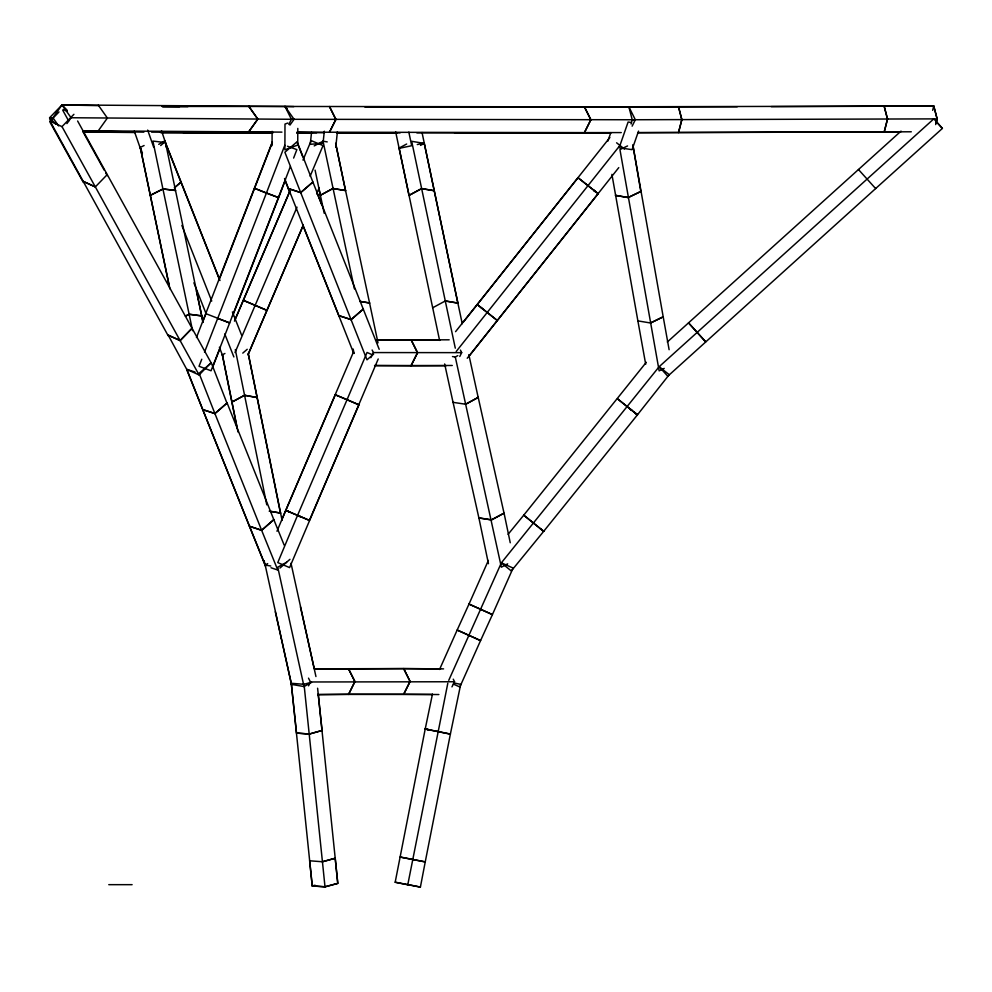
<?xml version="1.0" encoding="UTF-8"?>
<svg xmlns="http://www.w3.org/2000/svg" width="992" height="992" viewBox="0 0 992 992"><rect width="100%" height="100%" fill="white"/><g stroke="black" fill="none" stroke-linecap="round" stroke-linejoin="round"><path stroke-width="1.49" d="M272.056 145.576L272.106 131.353M297.798 128.414L297.724 145.055L284.89 149.804L284.989 124.087L287.841 123.033M310.26 144.423L311.538 132.221M324.31 131.217L323.032 143.294L310.26 144.299M335.792 147.039L337.392 131.824M447.801 683.277L407.774 884.752L395.176 882.235L425.196 729.07L429.4 729.876M395.176 882.235L420.397 887.084L425.246 861.874L400.024 857.026L425.233 861.924L450.393 734.03L425.196 729.07M453.704 682.918L460.697 684.356L450.356 734.154L425.221 728.946L432.425 694.239M932.666 110.323L933.757 106.032L771.268 106.64M935.667 124.583L937.118 118.879L933.77 106.032L454.522 107.173M936.026 123.157L937.118 118.879L933.757 106.032M631.123 124.025L632.226 119.747L628.891 106.9L285.026 106.454L62.05 104.916L49.6 117.75L55.788 124.174M607.823 141.211L610.812 132.643M638.538 131.105L632.065 149.668L619.157 147.734L628.11 122.028L630.986 122.462M272.366 141.806L196.466 337.516M272.366 142.414L219.778 278.206M201.773 359.24L199.032 366.271L211.048 370.772L278.43 197.569L254.498 188.269L266.364 193.167L284.803 145.254M290.371 166.532L278.442 197.532L266.364 193.167M293.62 158.075L296.868 149.618L287.482 146.221M278.442 198.14L285.485 179.825M266.389 193.105L217.682 318.444L229.71 322.921L205.778 313.621M232.5 316.324L278.417 198.189M203.038 321.234L205.778 314.204M204.513 352.197L217.682 318.432M212.685 367.152L220.373 347.448M276.979 531.253L285.708 510.409L309.392 520.316M282.15 518.965L335.246 394.99M297.563 515.332L277.772 562.6L289.602 567.585L378.225 358.968M302.982 160.109L311.203 140.616L323.032 145.601L310.124 176.216M316.659 193.862L319.002 188.17M353.462 351.999L285.746 510.31L309.355 520.416M347.064 399.664L358.844 404.786L335.209 394.729L347.064 399.664L367.04 352.458L372.273 354.727M234.459 321.148L290.048 190.737L235.575 318.444M235.03 352.557L297.005 207.154M248.012 354.826L303.354 224.998L248.521 353.512M297.612 515.22L347.076 399.64M309.281 520.651L358.844 405.108M488.374 560.455L468.98 604.128L492.441 614.544L513.087 568.056L501.369 562.811L448.756 680.326M439.543 669.476L457.151 630.081L480.587 640.547L459.842 686.985L453.332 684.071M308.549 685.832L310.446 681.975L308.5 678.131M459.78 356.488L461.689 352.644L460.412 350.077M632.127 126.158L635.326 119.747L628.903 106.9L737.242 106.764M288.833 124.434L291.412 119.3L285.026 106.454L162.304 106.454M370.822 357.703L373.401 352.569L372.124 350.002M451.955 686.886L454.547 681.752L453.27 679.185M289.937 125.128L294.078 119.3L285.026 106.454L293.83 106.628M66.935 123.591L71.077 117.75L294.078 119.3M83.117 130.746L98.233 130.87L107.372 118.036L98.332 105.189M609.882 137.479L478.132 303.49M616.59 142.786L619.938 145.452L456.221 351.466M618.772 167.623L469.117 356.103M646.288 362.278L523.714 515.208L543.715 531.303L637.422 414.867L617.421 398.772L637.484 414.78L669.216 374.666L659.159 366.693L501.369 562.824L511.289 570.97L543.653 531.377L523.776 515.133L508.09 534.328M455.564 331.663L578.038 177.717L598.151 193.676L467.22 358.261M463.09 322.412L477.164 304.693M168.206 335.804L50.071 121.185L59.012 111.947M50.071 121.185L62 126.629L73.916 114.316M107.248 174.592L211.023 362.663L199.094 374.964L95.331 186.905L83.402 181.474L95.331 186.905L107.248 174.592L77.624 121.012M667.294 342.029L901.034 131.118M875.626 188.567L942.4 128.414L933.819 118.866L659.159 366.693L667.765 376.216L875.638 188.567L858.44 169.496M284.183 545.154L273.817 519.634L261.64 530.261L214.917 413.602L202.715 409.572L249.438 526.244L261.64 530.336L273.817 519.634L227.118 402.988L214.917 413.528L202.728 409.584L186.88 369.384L195.027 372.025M279.98 568.069L289.949 559.314M227.118 402.988L214.917 413.602L199.094 373.339L211.296 362.824L227.118 403.546M284.53 178.51L288.486 188.604L300.7 192.597L312.889 182.044L379.192 349.296M242.78 353.115L247.219 349.283M160.679 145.539L165.106 141.707L181.09 182.032L174.443 187.786M174.443 187.81L181.102 182.057L219.988 280.525M373.649 354.082L366.99 359.836L300.7 192.597M300.7 192.584L312.914 182.082L297.104 141.744L284.89 152.247L300.7 192.584L288.486 188.604L353.698 353.251M158.732 144.361L165.019 140.765M286.564 562.315L277.76 567.201L304.036 686.551L311.575 682.36M507.656 563.853L501.357 567.188L465.645 404.252L478.206 397.395L504.023 513.112L491.486 519.907L478.913 518.01L453.071 402.355L465.645 404.228L478.218 397.432M462.247 323.739L457.87 303.081L445.284 300.973L432.698 307.768L439.592 340.43M452.488 356.562L455.291 356.984L457.808 355.632M314.216 145.923L323.032 141.199L327.224 141.893M409.026 195.412L399.094 148.056L406.658 144.014M420.509 145.402L424.291 143.394L457.882 303.093L445.284 300.96L411.692 141.31L424.291 143.394L457.895 303.254M224.924 353.474L222.406 354.814L238.043 432.041M304.036 686.551L291.462 684.393L265.186 565.043L267.679 563.592M201.736 315.902L189.137 314.241L185.355 316.163L189.137 314.266L201.736 315.902L165.49 142.6M144.1 145.514L140.318 147.411L169.942 288.92M611.903 174.356L637.881 320.887L650.541 322.995L663.189 316.795L632.884 144.993M664.218 368.392L659.147 370.872L619.95 149.606L627.552 145.936M650.541 322.995L663.202 316.808L669.116 349.705M317.601 688.225L322.065 730.472L309.293 734.03L296.521 733.076L291.264 683.29L304.036 684.294L311.128 682.285M322.065 730.472L309.293 734.08L296.521 733.051M291.264 683.054L309.665 860.783L322.437 861.763L335.209 858.229L318.221 694.028M325.004 886.898L322.437 861.75L335.209 858.241L337.776 883.388L325.004 886.898L312.232 885.93L309.653 860.721L312.232 885.93L325.004 886.724L337.776 883.388L335.209 858.241M312.232 885.943L315.072 885.199M417.272 144.547L424.254 143.096L422.034 132.519M314.675 669.042L403.657 668.633L410.093 681.479L403.682 694.313L348.514 694.412L354.913 681.578L348.477 668.732L354.913 681.578L348.589 694.412L317.924 694.685M310.446 681.975L454.547 681.752M314.687 668.831L403.657 668.583M317.899 694.487L348.552 694.264M937.118 118.879L632.226 119.747M911.301 131.787L637.955 132.742M900.786 131.849L637.955 132.556M454.547 132.854L610.836 132.792M610.526 132.804L416.863 132.878M449.178 339.81L411.11 339.872L417.533 352.706L411.134 365.552L452.253 365.478M411.134 340.12L440.064 340.045M461.689 352.644L373.401 352.569M411.184 365.788L446.189 365.713M365.006 107.173L584.437 107.173M635.326 119.747L291.412 119.3M272.726 132.134L151.565 132.134M621.252 132.581L584.437 132.606L590.86 119.759L584.449 106.925L590.86 119.759L584.424 132.606L297.228 132.172M336.586 132.891L397.011 132.891M348.49 694.264L432.723 694.474M108.773 884.666L132.11 884.666M366.036 107.173L406.323 107.21M162.291 132.606L272.713 132.754M296.955 132.866L312.579 132.816M336.573 132.804L400.098 132.878M183.284 132.68L272.49 132.829M187.934 106.64L162.118 106.541M296.93 132.705L316.634 132.754M160.543 132.618L272.874 132.73M296.893 132.829L312.294 132.878M376.154 339.76L411.159 339.872L417.545 352.706L411.097 365.552L374.567 365.428M376.191 340.033L411.184 340.12M374.629 365.701L411.134 365.788M162.787 106.553L179.664 106.64M160.53 132.209L183.26 132.296M125.885 132.06L83.13 131.837M204.166 132.432L248.682 132.643M281.939 132.122L98.233 130.87M135.011 132.519L82.993 131.973M443.585 668.881L403.732 668.633L410.093 681.479L403.608 694.313L438.861 694.536M403.732 668.583L440.522 668.856M52.564 118.916L49.6 118.879L51.658 121.024M324.272 132.767L296.893 132.345M143.89 132.134L82.981 131.018M98.357 105.636L62.012 104.916L52.911 117.75L58.664 125.922M49.6 117.75L52.564 117.812M164.102 142.426L152.904 141.075L189.137 314.266M369.557 302.982L359.774 301.357L369.557 302.994L378.014 342.848M269.378 511.202L280.587 513.062L282.112 520.44M615.511 195.412L628.159 197.557L640.832 191.456L628.159 197.557L615.486 195.337M265.186 565.043L270.779 566.01M269.378 511.091L280.6 513.124L248.236 353.276M407.811 884.579L420.397 887.084M425.221 728.946L429.412 729.802M261.64 530.261L249.438 526.244L265.583 565.936M270.99 567.759L277.76 570.016L261.64 530.336M287.023 510.954L289.652 512.07L287.06 510.892M168.218 335.147L180.135 340.566L192.064 328.265L180.135 340.578L168.218 335.147L187.153 370.128M187.166 369.545L199.094 374.964M63.327 109.48L67.295 111.29M619.938 145.452L624.414 148.986M631.892 410.366L629.647 408.592L631.854 410.403M637.484 414.78L634.124 412.126L637.422 414.867M578.014 177.742L598.126 193.7M593.675 190.129L595.894 191.927M595.894 192.101L593.662 190.328L595.919 192.076M480.5 307.16L482.72 308.934M540.38 528.624L543.715 531.303M540.33 528.674L542.55 530.472M285.002 106.454L287.11 108.599M67.171 110.261L62.012 104.916L71.077 117.75M935.716 120.999L942.4 128.414M83.551 132.829L104.284 170.264M105.76 172.93L107.248 175.609M50.071 122.314L83.402 182.466M62.744 110.211L68.659 120.925M62 126.629L95.331 186.918M265.484 566.134L186.868 369.979M316.87 192.572L321.966 205.394M288.498 189.187L290.197 193.452M303.242 226.226L338.979 315.977M165.106 142.141L219.232 278.963M232.401 311.922L241.515 334.912M224.762 333.969L233.876 356.959M140.715 148.738L142.426 153.053M219.393 347.25L222.741 355.93M181.858 225.432L211.73 301.06M193.886 282.807L206.286 314.204M297.104 142.364L302.746 156.748M285.088 180.519L288.474 189.15M161.522 130.758L165.019 141.199M147.684 130.088L153.686 147.225M134.292 131.13L140.802 149.693M300.427 606.893L314.266 668.831M275.305 611.779L281.145 637.757M281.145 637.744L291.462 684.182M468.832 354.628L478.218 397.618M455.291 356.984L465.645 404.228M444.652 363.94L453.071 402.479M291.003 563.233L315.94 676.544M369.607 303.205L345.551 190.563L332.965 188.48L320.366 195.25L324.21 213.28M354.417 288.908L323.032 141.199M445.284 300.973L455.291 348.18M353.152 349.023L354.082 353.45M432.71 307.917L399.094 148.056M335.631 143.282L345.563 190.588L332.965 188.517L320.379 195.288L315.084 170.116M165.49 143.034L166.445 147.523M140.331 147.858L169.31 286.44M510.248 542.773L504.072 513.199L491.486 519.87L478.888 517.861L488.448 563.692M408.84 132.122L411.692 145.712L399.131 148.366L395.647 131.75M335.941 144.869L345.563 190.749M318.816 188.021L320.366 195.412M264.157 560.716L265.075 565.155M196.379 290.768L202.976 321.879M201.723 316.473L202.963 322.45M189.137 314.241L192.56 330.683M248.446 354.826L280.5 513.298M235.315 349.581L266.761 504.829M222.32 354.888L237.026 427.651M637.881 320.862L645.693 364.25M632.884 145.179L640.832 191.592M304.036 684.294L322.437 861.763M887.505 119.052L884.232 131.886L887.505 119.052L884.157 106.206L887.505 119.052M681.839 119.648L678.54 132.482L681.839 119.648L678.503 106.814L681.839 119.648M469.03 604.016L457.188 629.994L480.55 640.634L492.392 614.668L469.03 604.016M335.879 119.437L329.456 132.271L335.879 119.437L329.493 106.59L335.879 119.437M257.796 119.09L248.67 131.924L257.796 119.09L248.756 106.256L257.796 119.09M363.32 309.045L351.118 319.598L338.917 315.642L351.118 319.61L363.332 309.07M421.625 188.567L409.026 195.374L421.625 188.629L434.223 190.712L421.625 188.567M244.578 395.25L231.967 402.02L244.578 395.312L257.188 397.544L244.578 395.25M163.035 188.914L150.437 195.288L163.035 188.988L175.621 190.514L163.035 188.914M301.444 517.142L298.815 516.051L301.494 517.03M255.155 305.338L243.338 300.316L266.96 310.384L255.155 305.338M487.221 312.455L477.152 304.482L497.252 320.466L487.221 312.455M697.128 332.37L688.51 322.846L705.734 341.893L697.128 332.37"/></g></svg>
